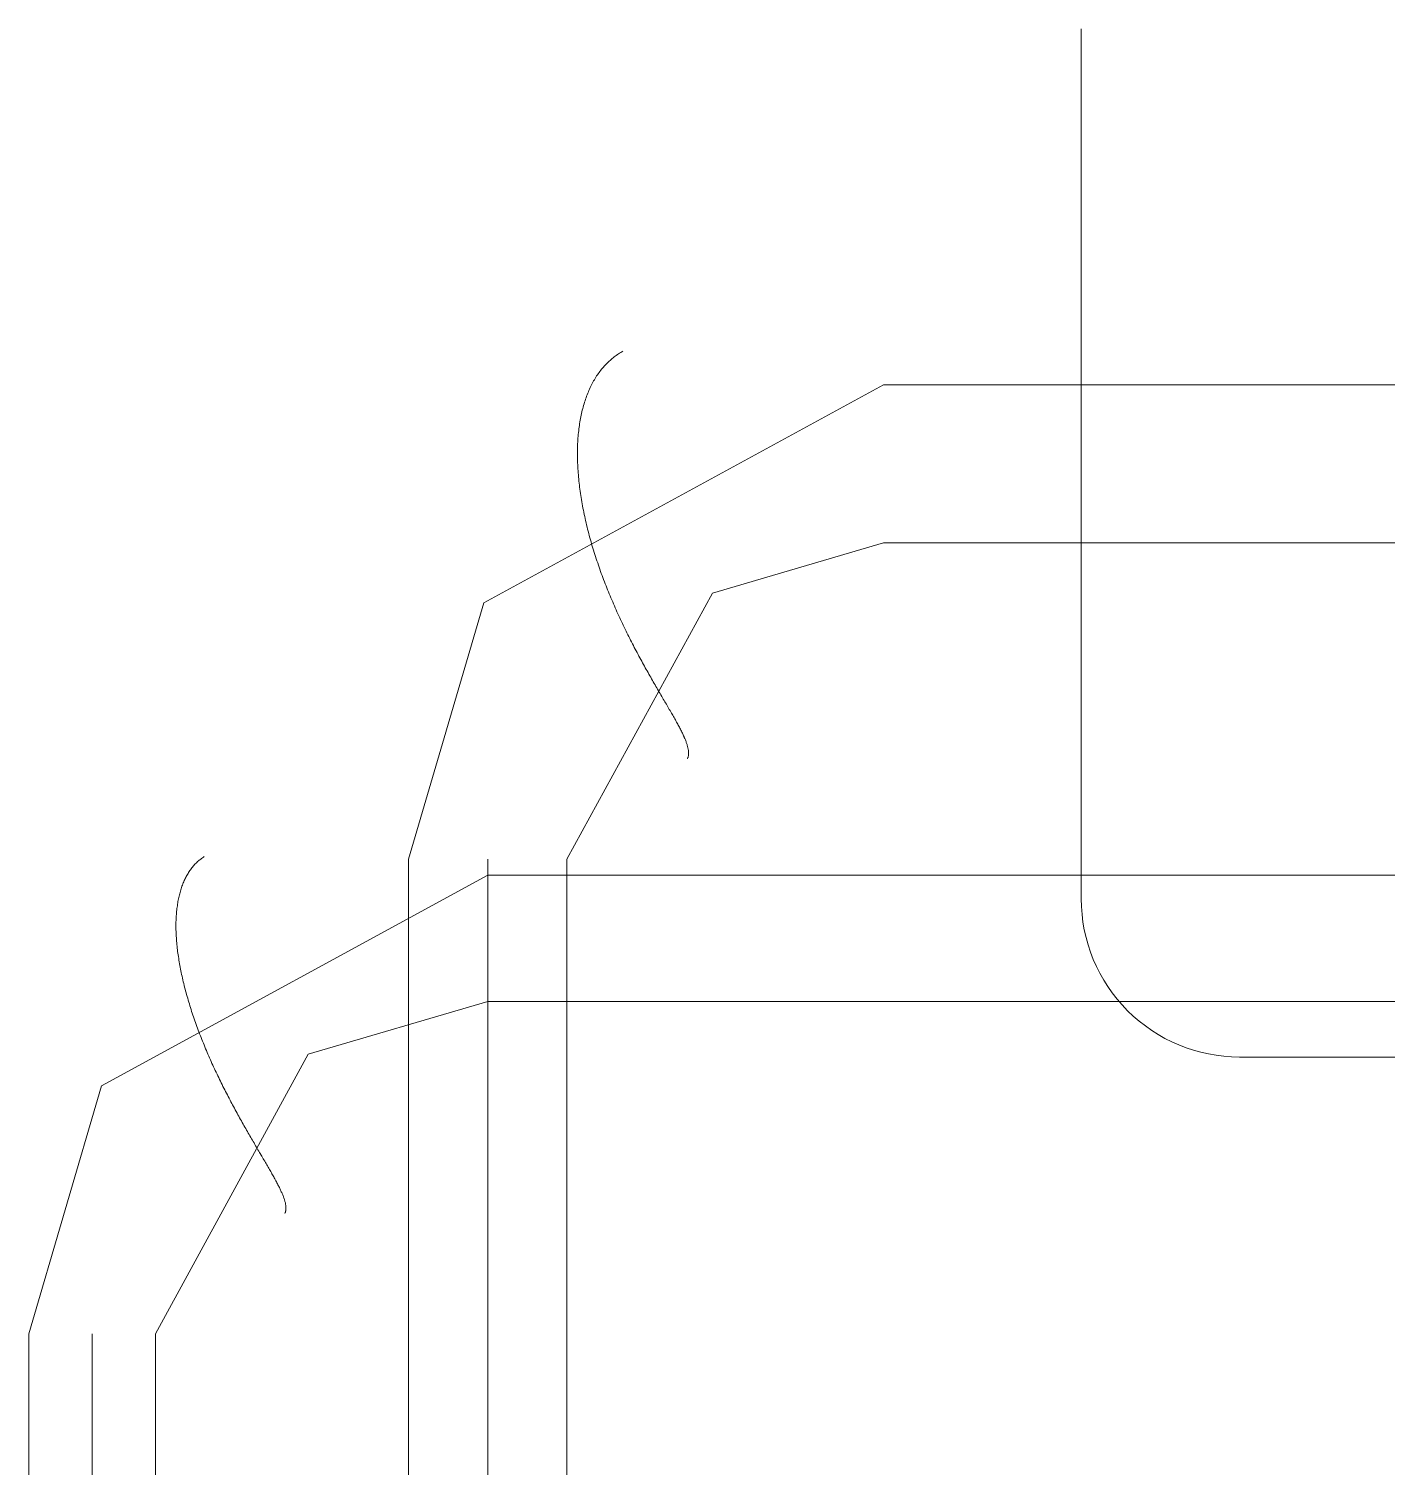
# Model space of a CAD drawing. Header units: millimetres. Extents: x -677815 to 476396, y -125373 to 39000.
# Drawn here: x 132070 to 132241.7, y -361.9 to -180 of the extents above; entities that cross this region are included whole.
import ezdxf

# ---------------------------------------------------------------- set-up
doc = ezdxf.new("R2010")
doc.units = ezdxf.units.MM
doc.layers.add('AM_BOR', color=4, linetype='Continuous', lineweight=25)
doc.layers.add('Xref building Toll$0$P-SANR-FIXT', color=6, linetype='Continuous', lineweight=9)
pattern_1 = [(90, (0, 0), (-406, 2e-14), [])]

# ---------------------------------------------------------------- blocks, each defined once
blk = doc.blocks.new('Xref building Toll$0$FP_322-MASTER GROUND FLOOR')
at = {"layer": 'Xref building Toll$0$P-SANR-FIXT'}
for p, q in [((190, 228), (-110, 228)), ((-110, 212), (32, 212)), ((48, 212), (190, 212))]:
    blk.add_line(p, q, dxfattribs=at)
blk = doc.blocks.new('Xref building Toll$0$FP_324-MASTER GROUND FLOOR')
at = {"layer": 'Xref building Toll$0$P-SANR-FIXT'}
for p, q in [((215.56, 254.56), (215.58, 254.61)), ((215.58, 254.61), (215.6, 254.67)), ((215.6, 254.67), (215.62, 254.72)), ((215.62, 254.72), (215.65, 254.77)), ((215.5, 254.27), (215.51, 254.33)), ((215.5, 254.21), (215.5, 254.27)), ((215.5, 254.14), (215.5, 254.21)), ((215.5, 254.08), (215.5, 254.14)), ((215.5, 254.01), (215.5, 254.08)), ((215.5, 253.94), (215.5, 254.01)), ((215.51, 253.87), (215.5, 253.94)), ((215.51, 254.33), (215.52, 254.39)), ((215.51, 253.8), (215.51, 253.87)), ((215.52, 253.73), (215.51, 253.8)), ((215.52, 254.39), (215.53, 254.45)), ((215.54, 253.65), (215.52, 253.73)), ((215.53, 254.45), (215.55, 254.5)), ((215.55, 253.58), (215.54, 253.65)), ((215.55, 254.5), (215.56, 254.56)), ((215.57, 253.5), (215.55, 253.58)), ((215.58, 253.42), (215.57, 253.5)), ((215.6, 253.34), (215.58, 253.42)), ((215.63, 253.26), (215.6, 253.34)), ((215.65, 253.17), (215.63, 253.26)), ((215.68, 253.09), (215.65, 253.17)), ((215.7, 253), (215.68, 253.09)), ((215.73, 252.91), (215.7, 253)), ((215.76, 252.82), (215.73, 252.91)), ((215.8, 252.73), (215.76, 252.82)), ((215.83, 252.64), (215.8, 252.73)), ((215.87, 252.54), (215.83, 252.64)), ((215.91, 252.44), (215.87, 252.54)), ((215.95, 252.35), (215.91, 252.44)), ((215.99, 252.25), (215.95, 252.35)), ((216.04, 252.14), (215.99, 252.25)), ((216.09, 252.04), (216.04, 252.14)), ((216.13, 251.94), (216.09, 252.04)), ((216.18, 251.83), (216.13, 251.94)), ((216.23, 251.72), (216.18, 251.83)), ((216.29, 251.61), (216.23, 251.72)), ((216.34, 251.5), (216.29, 251.61)), ((216.4, 251.39), (216.34, 251.5)), ((216.46, 251.27), (216.4, 251.39)), ((216.52, 251.16), (216.46, 251.27)), ((216.58, 251.04), (216.52, 251.16)), ((216.64, 250.92), (216.58, 251.04)), ((216.71, 250.8), (216.64, 250.92)), ((216.77, 250.67), (216.71, 250.8)), ((216.84, 250.55), (216.77, 250.67)), ((216.91, 250.42), (216.84, 250.55)), ((216.98, 250.29), (216.91, 250.42)), ((217.05, 250.16), (216.98, 250.29)), ((217.12, 250.03), (217.05, 250.16)), ((217.2, 249.9), (217.12, 250.03)), ((217.27, 249.76), (217.2, 249.9)), ((217.35, 249.63), (217.27, 249.76)), ((217.43, 249.49), (217.35, 249.63)), ((217.51, 249.35), (217.43, 249.49)), ((217.59, 249.21), (217.51, 249.35)), ((217.67, 249.07), (217.59, 249.21)), ((217.76, 248.92), (217.67, 249.07)), ((217.84, 248.77), (217.76, 248.92)), ((217.93, 248.63), (217.84, 248.77)), ((218.02, 248.48), (217.93, 248.63)), ((218.1, 248.33), (218.02, 248.48)), ((218.19, 248.17), (218.1, 248.33)), ((218.28, 248.02), (218.19, 248.17)), ((218.37, 247.86), (218.28, 248.02)), ((218.47, 247.71), (218.37, 247.86)), ((218.56, 247.55), (218.47, 247.71)), ((218.65, 247.39), (218.56, 247.55)), ((218.75, 247.22), (218.65, 247.39)), ((218.85, 247.06), (218.75, 247.22)), ((218.94, 246.89), (218.85, 247.06)), ((219.04, 246.73), (218.94, 246.89)), ((219.14, 246.56), (219.04, 246.73)), ((219.24, 246.39), (219.14, 246.56)), ((219.34, 246.22), (219.24, 246.39)), ((219.44, 246.05), (219.34, 246.22)), ((219.54, 245.87), (219.44, 246.05)), ((219.65, 245.7), (219.54, 245.87)), ((219.75, 245.52), (219.65, 245.7)), ((219.85, 245.34), (219.75, 245.52)), ((219.96, 245.16), (219.85, 245.34)), ((220.06, 244.98), (219.96, 245.16)), ((220.17, 244.79), (220.06, 244.98)), ((220.27, 244.61), (220.17, 244.79)), ((220.38, 244.42), (220.27, 244.61)), ((220.49, 244.24), (220.38, 244.42)), ((220.59, 244.05), (220.49, 244.24)), ((220.7, 243.86), (220.59, 244.05)), ((220.81, 243.67), (220.7, 243.86)), ((220.92, 243.47), (220.81, 243.67)), ((221.03, 243.28), (220.92, 243.47)), ((221.14, 243.08), (221.03, 243.28)), ((221.25, 242.89), (221.14, 243.08)), ((221.36, 242.69), (221.25, 242.89)), ((221.47, 242.49), (221.36, 242.69)), ((221.58, 242.29), (221.47, 242.49)), ((221.69, 242.09), (221.58, 242.29)), ((221.8, 241.89), (221.69, 242.09)), ((221.91, 241.68), (221.8, 241.89)), ((222.02, 241.48), (221.91, 241.68)), ((222.13, 241.27), (222.02, 241.48)), ((222.24, 241.06), (222.13, 241.27)), ((222.35, 240.86), (222.24, 241.06)), ((222.46, 240.65), (222.35, 240.86)), ((222.57, 240.44), (222.46, 240.65)), ((222.69, 240.22), (222.57, 240.44)), ((222.8, 240.01), (222.69, 240.22)), ((222.91, 239.8), (222.8, 240.01)), ((223.02, 239.58), (222.91, 239.8)), ((223.13, 239.37), (223.02, 239.58)), ((223.24, 239.15), (223.13, 239.37)), ((223.35, 238.93), (223.24, 239.15)), ((223.46, 238.71), (223.35, 238.93)), ((223.57, 238.49), (223.46, 238.71)), ((223.68, 238.27), (223.57, 238.49)), ((223.78, 238.05), (223.68, 238.27)), ((223.89, 237.83), (223.78, 238.05)), ((224, 237.61), (223.89, 237.83)), ((224.11, 237.38), (224, 237.61)), ((224.21, 237.16), (224.11, 237.38)), ((224.32, 236.93), (224.21, 237.16)), ((224.43, 236.71), (224.32, 236.93)), ((224.53, 236.48), (224.43, 236.71)), ((224.64, 236.25), (224.53, 236.48)), ((224.74, 236.03), (224.64, 236.25)), ((224.85, 235.8), (224.74, 236.03)), ((224.95, 235.57), (224.85, 235.8)), ((225.05, 235.34), (224.95, 235.57)), ((225.15, 235.11), (225.05, 235.34)), ((225.25, 234.88), (225.15, 235.11)), ((225.36, 234.64), (225.25, 234.88)), ((225.46, 234.41), (225.36, 234.64)), ((225.55, 234.18), (225.46, 234.41)), ((225.65, 233.95), (225.55, 234.18)), ((225.75, 233.71), (225.65, 233.95)), ((225.85, 233.48), (225.75, 233.71)), ((225.94, 233.25), (225.85, 233.48)), ((226.04, 233.01), (225.94, 233.25)), ((226.13, 232.78), (226.04, 233.01)), ((226.22, 232.54), (226.13, 232.78)), ((226.32, 232.31), (226.22, 232.54)), ((226.41, 232.07), (226.32, 232.31)), ((226.5, 231.83), (226.41, 232.07)), ((226.59, 231.6), (226.5, 231.83)), ((226.67, 231.36), (226.59, 231.6)), ((226.76, 231.13), (226.67, 231.36)), ((226.85, 230.89), (226.76, 231.13)), ((226.93, 230.65), (226.85, 230.89)), ((227.02, 230.42), (226.93, 230.65)), ((227.1, 230.18), (227.02, 230.42)), ((227.18, 229.94), (227.1, 230.18)), ((227.26, 229.71), (227.18, 229.94)), ((227.34, 229.47), (227.26, 229.71)), ((227.42, 229.23), (227.34, 229.47)), ((227.49, 229), (227.42, 229.23)), ((227.57, 228.76), (227.49, 229)), ((227.64, 228.53), (227.57, 228.76)), ((227.71, 228.29), (227.64, 228.53)), ((227.79, 228.05), (227.71, 228.29)), ((227.86, 227.82), (227.79, 228.05)), ((227.92, 227.58), (227.86, 227.82)), ((227.99, 227.35), (227.92, 227.58)), ((228.06, 227.11), (227.99, 227.35)), ((228.12, 226.88), (228.06, 227.11)), ((228.19, 226.65), (228.12, 226.88)), ((228.25, 226.41), (228.19, 226.65)), ((228.31, 226.18), (228.25, 226.41)), ((228.37, 225.95), (228.31, 226.18)), ((228.42, 225.72), (228.37, 225.95)), ((228.48, 225.48), (228.42, 225.72)), ((228.53, 225.25), (228.48, 225.48)), ((228.59, 225.02), (228.53, 225.25)), ((228.64, 224.79), (228.59, 225.02)), ((228.69, 224.56), (228.64, 224.79)), ((228.74, 224.33), (228.69, 224.56)), ((228.78, 224.11), (228.74, 224.33)), ((228.83, 223.88), (228.78, 224.11)), ((228.87, 223.65), (228.83, 223.88)), ((228.91, 223.43), (228.87, 223.65)), ((228.95, 223.2), (228.91, 223.43)), ((228.99, 222.98), (228.95, 223.2)), ((229.03, 222.76), (228.99, 222.98)), ((229.06, 222.53), (229.03, 222.76)), ((229.1, 222.31), (229.06, 222.53)), ((229.13, 222.09), (229.1, 222.31)), ((229.16, 221.87), (229.13, 222.09)), ((229.19, 221.65), (229.16, 221.87)), ((229.21, 221.44), (229.19, 221.65)), ((229.24, 221.22), (229.21, 221.44)), ((229.26, 221.01), (229.24, 221.22)), ((229.28, 220.79), (229.26, 221.01)), ((229.3, 220.58), (229.28, 220.79)), ((229.32, 220.37), (229.3, 220.58)), ((229.34, 220.16), (229.32, 220.37)), ((229.35, 219.95), (229.34, 220.16)), ((229.36, 219.74), (229.35, 219.95)), ((229.37, 219.53), (229.36, 219.74)), ((229.38, 219.32), (229.37, 219.53)), ((229.39, 219.12), (229.38, 219.32)), ((229.4, 218.92), (229.39, 219.12)), ((229.4, 218.72), (229.4, 218.92)), ((229.4, 218.51), (229.4, 218.72)), ((229.4, 218.32), (229.4, 218.51)), ((229.4, 218.12), (229.4, 218.32)), ((229.3, 216.41), (229.32, 216.59)), ((229.32, 216.59), (229.33, 216.78)), ((229.33, 216.78), (229.35, 216.97)), ((229.35, 216.97), (229.36, 217.15)), ((229.36, 217.15), (229.37, 217.34)), ((229.37, 217.34), (229.38, 217.53)), ((229.38, 217.53), (229.39, 217.73)), ((229.39, 217.73), (229.4, 217.92)), ((229.4, 217.92), (229.4, 218.12)), ((228.97, 214.51), (229.01, 214.67)), ((229.01, 214.67), (229.05, 214.84)), ((229.05, 214.84), (229.08, 215)), ((229.08, 215), (229.12, 215.17)), ((229.12, 215.17), (229.15, 215.35)), ((229.15, 215.35), (229.18, 215.52)), ((229.18, 215.52), (229.21, 215.69)), ((229.21, 215.69), (229.23, 215.87)), ((229.23, 215.87), (229.26, 216.05)), ((229.26, 216.05), (229.28, 216.23)), ((229.28, 216.23), (229.3, 216.41)), ((228.36, 212.7), (228.42, 212.84)), ((228.42, 212.84), (228.48, 212.98)), ((228.48, 212.98), (228.54, 213.12)), ((228.54, 213.12), (228.59, 213.27)), ((228.59, 213.27), (228.65, 213.42)), ((228.65, 213.42), (228.7, 213.57)), ((228.7, 213.57), (228.75, 213.72)), ((228.75, 213.72), (228.8, 213.87)), ((228.8, 213.87), (228.84, 214.03)), ((228.84, 214.03), (228.89, 214.19)), ((228.89, 214.19), (228.93, 214.35)), ((228.93, 214.35), (228.97, 214.51)), ((227.23, 210.88), (227.32, 210.99)), ((227.32, 210.99), (227.4, 211.09)), ((227.4, 211.09), (227.49, 211.2)), ((227.49, 211.2), (227.57, 211.32)), ((227.57, 211.32), (227.65, 211.43)), ((227.65, 211.43), (227.73, 211.55)), ((227.73, 211.55), (227.81, 211.67)), ((227.81, 211.67), (227.88, 211.79)), ((227.88, 211.79), (227.95, 211.91)), ((227.95, 211.91), (228.03, 212.04)), ((228.03, 212.04), (228.1, 212.17)), ((228.1, 212.17), (228.16, 212.3)), ((228.16, 212.3), (228.23, 212.43)), ((228.23, 212.43), (228.3, 212.56)), ((228.3, 212.56), (228.36, 212.7)), ((225.83, 209.67), (225.94, 209.74)), ((225.94, 209.74), (226.05, 209.81)), ((226.05, 209.81), (226.16, 209.89)), ((226.16, 209.89), (226.26, 209.97)), ((226.26, 209.97), (226.37, 210.05)), ((226.37, 210.05), (226.47, 210.13)), ((226.47, 210.13), (226.57, 210.21)), ((226.57, 210.21), (226.67, 210.3)), ((226.67, 210.3), (226.77, 210.39)), ((226.77, 210.39), (226.86, 210.49)), ((226.86, 210.49), (226.96, 210.58)), ((226.96, 210.58), (227.05, 210.68)), ((227.05, 210.68), (227.14, 210.78)), ((227.14, 210.78), (227.23, 210.88))]:
    blk.add_line(p, q, dxfattribs=at)
blk = doc.blocks.new('Xref building Toll$0$FP_323-MASTER GROUND FLOOR')
at = {"layer": 'Xref building Toll$0$P-SANR-FIXT', "flags": 128}
for points in [[(232, 270), (212.69, 234.66), (190, 228)], [(190, 212), (238.81, 238.66), (248, 270)]]:
    blk.add_lwpolyline(points, dxfattribs=at)
at = {"layer": 'Xref building Toll$0$P-SANR-FIXT'}
blk.add_blockref('Xref building Toll$0$FP_324-MASTER GROUND FLOOR', (0, 0), dxfattribs=at)
blk = doc.blocks.new('Xref building Toll$0$FP_326-MASTER GROUND FLOOR')
at = {"layer": 'Xref building Toll$0$P-SANR-FIXT'}
blk.add_line((240, 270), (240, 440), dxfattribs=at)
blk = doc.blocks.new('Xref building Toll$0$FP_325-MASTER GROUND FLOOR')
at = {"layer": 'Xref building Toll$0$P-SANR-FIXT'}
for p, q in [((232, 440), (232, 270)), ((248, 270), (248, 440))]:
    blk.add_line(p, q, dxfattribs=at)
blk.add_blockref('Xref building Toll$0$FP_326-MASTER GROUND FLOOR', (0, 0), dxfattribs=at)
blk = doc.blocks.new('Xref building Toll$0$FP_332-MASTER GROUND FLOOR')
at = {"layer": 'Xref building Toll$0$P-SANR-FIXT'}
blk.add_line((190, 210), (190, 310), dxfattribs=at)
blk = doc.blocks.new('Xref building Toll$0$FP_331-MASTER GROUND FLOOR')
at = {"layer": 'Xref building Toll$0$P-SANR-FIXT'}
for p, q in [((180, 310), (180, 210)), ((200, 210), (200, 310))]:
    blk.add_line(p, q, dxfattribs=at)
blk.add_blockref('Xref building Toll$0$FP_332-MASTER GROUND FLOOR', (0, 0), dxfattribs=at)
blk = doc.blocks.new('Xref building Toll$0$FP_334-MASTER GROUND FLOOR')
at = {"layer": 'Xref building Toll$0$P-SANR-FIXT'}
for p, q in [((164.62, 196.66), (164.63, 196.73)), ((164.62, 196.59), (164.62, 196.66)), ((164.62, 196.51), (164.62, 196.59)), ((164.63, 196.44), (164.62, 196.51)), ((164.63, 196.8), (164.64, 196.87)), ((164.63, 196.73), (164.63, 196.8)), ((164.63, 196.36), (164.63, 196.44)), ((164.64, 196.87), (164.65, 196.94)), ((164.65, 196.94), (164.67, 197)), ((164.67, 197), (164.68, 197.07)), ((164.68, 197.07), (164.7, 197.13)), ((164.7, 197.13), (164.72, 197.19)), ((164.72, 197.19), (164.74, 197.25)), ((164.74, 197.25), (164.77, 197.31)), ((164.64, 196.28), (164.63, 196.36)), ((164.65, 196.2), (164.64, 196.28)), ((164.66, 196.12), (164.65, 196.2)), ((164.68, 196.04), (164.66, 196.12)), ((164.7, 195.96), (164.68, 196.04)), ((164.71, 195.87), (164.7, 195.96)), ((164.74, 195.78), (164.71, 195.87)), ((164.76, 195.69), (164.74, 195.78)), ((164.78, 195.6), (164.76, 195.69)), ((164.81, 195.51), (164.78, 195.6)), ((164.84, 195.42), (164.81, 195.51)), ((164.87, 195.32), (164.84, 195.42)), ((164.91, 195.22), (164.87, 195.32)), ((164.94, 195.12), (164.91, 195.22)), ((164.98, 195.02), (164.94, 195.12)), ((165.02, 194.92), (164.98, 195.02)), ((165.07, 194.82), (165.02, 194.92)), ((165.11, 194.71), (165.07, 194.82)), ((165.16, 194.6), (165.11, 194.71)), ((165.2, 194.5), (165.16, 194.6)), ((165.25, 194.38), (165.2, 194.5)), ((165.31, 194.27), (165.25, 194.38)), ((165.36, 194.16), (165.31, 194.27)), ((165.41, 194.04), (165.36, 194.16)), ((165.47, 193.92), (165.41, 194.04)), ((165.53, 193.81), (165.47, 193.92)), ((165.59, 193.68), (165.53, 193.81)), ((165.65, 193.56), (165.59, 193.68)), ((165.72, 193.44), (165.65, 193.56)), ((165.79, 193.31), (165.72, 193.44)), ((165.85, 193.18), (165.79, 193.31)), ((165.92, 193.05), (165.85, 193.18)), ((165.99, 192.92), (165.92, 193.05)), ((166.07, 192.79), (165.99, 192.92)), ((166.14, 192.65), (166.07, 192.79)), ((166.22, 192.51), (166.14, 192.65)), ((166.29, 192.38), (166.22, 192.51)), ((166.37, 192.24), (166.29, 192.38)), ((166.45, 192.09), (166.37, 192.24)), ((166.54, 191.95), (166.45, 192.09)), ((166.62, 191.8), (166.54, 191.95)), ((166.7, 191.65), (166.62, 191.8)), ((166.79, 191.51), (166.7, 191.65)), ((166.88, 191.35), (166.79, 191.51)), ((166.97, 191.2), (166.88, 191.35)), ((167.06, 191.05), (166.97, 191.2)), ((167.15, 190.89), (167.06, 191.05)), ((167.24, 190.73), (167.15, 190.89)), ((167.33, 190.57), (167.24, 190.73)), ((167.43, 190.41), (167.33, 190.57)), ((167.52, 190.24), (167.43, 190.41)), ((167.62, 190.08), (167.52, 190.24)), ((167.72, 189.91), (167.62, 190.08)), ((167.82, 189.74), (167.72, 189.91)), ((167.92, 189.57), (167.82, 189.74)), ((168.02, 189.4), (167.92, 189.57)), ((168.12, 189.22), (168.02, 189.4)), ((168.22, 189.05), (168.12, 189.22)), ((168.33, 188.87), (168.22, 189.05)), ((168.43, 188.69), (168.33, 188.87)), ((168.54, 188.51), (168.43, 188.69)), ((168.65, 188.32), (168.54, 188.51)), ((168.75, 188.14), (168.65, 188.32)), ((168.86, 187.95), (168.75, 188.14)), ((168.97, 187.76), (168.86, 187.95)), ((169.08, 187.57), (168.97, 187.76)), ((169.19, 187.38), (169.08, 187.57)), ((169.3, 187.19), (169.19, 187.38)), ((169.41, 186.99), (169.3, 187.19)), ((169.52, 186.79), (169.41, 186.99)), ((169.63, 186.6), (169.52, 186.79)), ((169.75, 186.4), (169.63, 186.6)), ((169.86, 186.19), (169.75, 186.4)), ((169.98, 185.99), (169.86, 186.19)), ((170.09, 185.79), (169.98, 185.99)), ((170.2, 185.58), (170.09, 185.79)), ((170.32, 185.37), (170.2, 185.58)), ((170.43, 185.16), (170.32, 185.37)), ((170.55, 184.95), (170.43, 185.16)), ((170.67, 184.74), (170.55, 184.95)), ((170.78, 184.52), (170.67, 184.74)), ((170.9, 184.31), (170.78, 184.52)), ((171.01, 184.09), (170.9, 184.31)), ((171.13, 183.87), (171.01, 184.09)), ((171.25, 183.65), (171.13, 183.87)), ((171.36, 183.43), (171.25, 183.65)), ((171.48, 183.21), (171.36, 183.43)), ((171.6, 182.98), (171.48, 183.21)), ((171.71, 182.76), (171.6, 182.98)), ((171.83, 182.53), (171.71, 182.76)), ((171.95, 182.3), (171.83, 182.53)), ((172.06, 182.07), (171.95, 182.3)), ((172.18, 181.84), (172.06, 182.07)), ((172.3, 181.61), (172.18, 181.84)), ((172.41, 181.37), (172.3, 181.61)), ((172.53, 181.14), (172.41, 181.37)), ((172.64, 180.9), (172.53, 181.14)), ((172.76, 180.66), (172.64, 180.9)), ((172.87, 180.42), (172.76, 180.66)), ((172.99, 180.18), (172.87, 180.42)), ((173.1, 179.94), (172.99, 180.18)), ((173.22, 179.7), (173.1, 179.94)), ((173.33, 179.46), (173.22, 179.7)), ((173.44, 179.21), (173.33, 179.46)), ((173.55, 178.97), (173.44, 179.21)), ((173.67, 178.72), (173.55, 178.97)), ((173.78, 178.47), (173.67, 178.72)), ((173.89, 178.22), (173.78, 178.47)), ((174, 177.97), (173.89, 178.22)), ((174.11, 177.72), (174, 177.97)), ((174.21, 177.47), (174.11, 177.72)), ((174.32, 177.22), (174.21, 177.47)), ((174.43, 176.96), (174.32, 177.22)), ((174.54, 176.71), (174.43, 176.96)), ((174.64, 176.45), (174.54, 176.71)), ((174.75, 176.2), (174.64, 176.45)), ((174.85, 175.94), (174.75, 176.2)), ((174.95, 175.68), (174.85, 175.94)), ((175.05, 175.42), (174.95, 175.68)), ((175.16, 175.16), (175.05, 175.42)), ((175.26, 174.91), (175.16, 175.16)), ((175.36, 174.64), (175.26, 174.91)), ((175.45, 174.38), (175.36, 174.64)), ((175.55, 174.12), (175.45, 174.38)), ((175.65, 173.86), (175.55, 174.12)), ((175.74, 173.6), (175.65, 173.86)), ((175.84, 173.33), (175.74, 173.6)), ((175.93, 173.07), (175.84, 173.33)), ((176.02, 172.8), (175.93, 173.07)), ((176.11, 172.54), (176.02, 172.8)), ((176.2, 172.27), (176.11, 172.54)), ((176.29, 172.01), (176.2, 172.27)), ((176.37, 171.74), (176.29, 172.01)), ((176.46, 171.48), (176.37, 171.74)), ((176.54, 171.21), (176.46, 171.48)), ((176.63, 170.94), (176.54, 171.21)), ((176.71, 170.68), (176.63, 170.94)), ((176.79, 170.41), (176.71, 170.68)), ((176.87, 170.14), (176.79, 170.41)), ((176.94, 169.87), (176.87, 170.14)), ((177.02, 169.61), (176.94, 169.87)), ((177.09, 169.34), (177.02, 169.61)), ((177.17, 169.07), (177.09, 169.34)), ((177.24, 168.8), (177.17, 169.07)), ((177.31, 168.53), (177.24, 168.8)), ((177.38, 168.27), (177.31, 168.53)), ((177.44, 168), (177.38, 168.27)), ((177.51, 167.73), (177.44, 168)), ((177.57, 167.46), (177.51, 167.73)), ((177.63, 167.19), (177.57, 167.46)), ((177.69, 166.93), (177.63, 167.19)), ((177.75, 166.66), (177.69, 166.93)), ((177.81, 166.39), (177.75, 166.66)), ((177.86, 166.13), (177.81, 166.39)), ((177.92, 165.86), (177.86, 166.13)), ((177.97, 165.59), (177.92, 165.86)), ((178.02, 165.33), (177.97, 165.59)), ((178.07, 165.06), (178.02, 165.33)), ((178.11, 164.8), (178.07, 165.06)), ((178.16, 164.53), (178.11, 164.8)), ((178.2, 164.27), (178.16, 164.53)), ((178.24, 164.01), (178.2, 164.27)), ((178.28, 163.75), (178.24, 164.01)), ((178.32, 163.48), (178.28, 163.75)), ((178.36, 163.22), (178.32, 163.48)), ((178.39, 162.96), (178.36, 163.22)), ((178.42, 162.7), (178.39, 162.96)), ((178.45, 162.44), (178.42, 162.7)), ((178.48, 162.18), (178.45, 162.44)), ((178.51, 161.92), (178.48, 162.18)), ((178.53, 161.67), (178.51, 161.92)), ((178.55, 161.41), (178.53, 161.67)), ((178.57, 161.16), (178.55, 161.41)), ((178.59, 160.9), (178.57, 161.16)), ((178.61, 160.65), (178.59, 160.9)), ((178.62, 160.4), (178.61, 160.65)), ((178.63, 160.14), (178.62, 160.4)), ((178.65, 159.89), (178.63, 160.14)), ((178.65, 159.65), (178.65, 159.89)), ((178.66, 159.4), (178.65, 159.65)), ((178.66, 159.15), (178.66, 159.4)), ((178.67, 158.9), (178.66, 159.15)), ((178.66, 158.17), (178.67, 158.42)), ((178.67, 158.66), (178.67, 158.9)), ((178.67, 158.42), (178.67, 158.66)), ((178.56, 156.29), (178.58, 156.52)), ((178.58, 156.52), (178.6, 156.75)), ((178.6, 156.75), (178.61, 156.98)), ((178.61, 156.98), (178.63, 157.22)), ((178.63, 157.22), (178.64, 157.46)), ((178.64, 157.46), (178.65, 157.69)), ((178.65, 157.69), (178.66, 157.93)), ((178.66, 157.93), (178.66, 158.17)), ((178.32, 154.5), (178.36, 154.71)), ((178.36, 154.71), (178.39, 154.93)), ((178.39, 154.93), (178.42, 155.15)), ((178.42, 155.15), (178.45, 155.38)), ((178.45, 155.38), (178.48, 155.6)), ((178.48, 155.6), (178.51, 155.83)), ((178.51, 155.83), (178.53, 156.06)), ((178.53, 156.06), (178.56, 156.29)), ((177.89, 152.62), (177.95, 152.82)), ((177.95, 152.82), (178, 153.02)), ((178, 153.02), (178.05, 153.23)), ((178.05, 153.23), (178.1, 153.43)), ((178.1, 153.43), (178.15, 153.64)), ((178.15, 153.64), (178.19, 153.85)), ((178.19, 153.85), (178.24, 154.07)), ((178.24, 154.07), (178.28, 154.28)), ((178.28, 154.28), (178.32, 154.5)), ((177.29, 150.9), (177.37, 151.09)), ((177.37, 151.09), (177.44, 151.27)), ((177.44, 151.27), (177.51, 151.46)), ((177.51, 151.46), (177.58, 151.64)), ((177.58, 151.64), (177.65, 151.84)), ((177.65, 151.84), (177.71, 152.03)), ((177.71, 152.03), (177.77, 152.22)), ((177.77, 152.22), (177.83, 152.42)), ((177.83, 152.42), (177.89, 152.62)), ((176.34, 149.06), (176.44, 149.21)), ((176.44, 149.21), (176.53, 149.37)), ((176.53, 149.37), (176.63, 149.53)), ((176.63, 149.53), (176.72, 149.7)), ((176.72, 149.7), (176.81, 149.86)), ((176.81, 149.86), (176.89, 150.03)), ((176.89, 150.03), (176.98, 150.2)), ((176.98, 150.2), (177.06, 150.37)), ((177.06, 150.37), (177.14, 150.55)), ((177.14, 150.55), (177.22, 150.72)), ((177.22, 150.72), (177.29, 150.9)), ((174.92, 147.27), (175.04, 147.39)), ((175.04, 147.39), (175.16, 147.51)), ((175.16, 147.51), (175.28, 147.64)), ((175.28, 147.64), (175.39, 147.77)), ((175.39, 147.77), (175.5, 147.9)), ((175.5, 147.9), (175.62, 148.04)), ((175.62, 148.04), (175.73, 148.18)), ((175.73, 148.18), (175.83, 148.32)), ((175.83, 148.32), (175.94, 148.46)), ((175.94, 148.46), (176.04, 148.61)), ((176.04, 148.61), (176.15, 148.75)), ((176.15, 148.75), (176.25, 148.9)), ((176.25, 148.9), (176.34, 149.06)), ((172.91, 145.77), (173.06, 145.85)), ((173.06, 145.85), (173.2, 145.93)), ((173.2, 145.93), (173.34, 146.02)), ((173.34, 146.02), (173.48, 146.11)), ((173.48, 146.11), (173.62, 146.2)), ((173.62, 146.2), (173.76, 146.29)), ((173.76, 146.29), (173.9, 146.39)), ((173.9, 146.39), (174.03, 146.49)), ((174.03, 146.49), (174.16, 146.59)), ((174.16, 146.59), (174.29, 146.7)), ((174.29, 146.7), (174.42, 146.81)), ((174.42, 146.81), (174.55, 146.92)), ((174.55, 146.92), (174.67, 147.03)), ((174.67, 147.03), (174.8, 147.15)), ((174.8, 147.15), (174.92, 147.27))]:
    blk.add_line(p, q, dxfattribs=at)
blk = doc.blocks.new('Xref building Toll$0$FP_333-MASTER GROUND FLOOR')
at = {"layer": 'Xref building Toll$0$P-SANR-FIXT', "flags": 128}
for points in [[(180, 210), (161.61, 176.34), (140, 170)], [(140, 150), (190.49, 177.58), (200, 210)]]:
    blk.add_lwpolyline(points, dxfattribs=at)
at = {"layer": 'Xref building Toll$0$P-SANR-FIXT'}
blk.add_blockref('Xref building Toll$0$FP_334-MASTER GROUND FLOOR', (0, 0), dxfattribs=at)
blk = doc.blocks.new('Xref building Toll$0$FP_335-MASTER GROUND FLOOR')
at = {"layer": 'Xref building Toll$0$P-SANR-FIXT'}
for p, q in [((22.68, 170), (-60, 170)), ((140, 170), (57.32, 170)), ((-60, 150), (22.68, 150)), ((57.32, 150), (140, 150))]:
    blk.add_line(p, q, dxfattribs=at)
blk = doc.blocks.new('Xref building Toll$0$Safety_Shower_amp_Eye_Wash_6042 - Existing-1652982-MASTER GROUND FLOOR')
at = {"layer": 'Xref building Toll$0$P-SANR-FIXT'}
h = blk.add_hatch(dxfattribs=at)
h.set_pattern_fill('FP_312', color=256, style=0, pattern_type=2)
h.set_pattern_definition(pattern_1)
edge = h.paths.add_edge_path(flags=0)
edge.add_arc((40, 460), 166.25, 180, 360)
edge.add_arc((40, 460), 166.25, 360, 540)
edge = h.paths.add_edge_path(flags=0)
edge.add_arc((40, 460), 175, 180, 360)
edge.add_arc((40, 460), 175, 360, 540)
h = blk.add_hatch(dxfattribs=at)
h.set_pattern_fill('FP_312', color=256, style=0, pattern_type=2)
h.set_pattern_definition(pattern_1)
edge = h.paths.add_edge_path(flags=0)
edge.add_arc((95, 215), 20, 0, 90, ccw=False)
edge.add_line((115, 215), (115, 105))
edge.add_arc((95, 105), 20, 270, 360, ccw=False)
edge.add_line((95, 85), (-15, 85))
edge.add_arc((-15, 105), 20, 180, 270, ccw=False)
edge.add_line((-35, 105), (-35, 215))
edge.add_arc((-15, 215), 20, 90, 180, ccw=False)
edge.add_line((-15, 235), (95, 235))
for p, q in [((95, 235), (-15, 235)), ((-15, 235), (95, 235)), ((115, 105), (115, 215)), ((115, 215), (115, 105))]:
    blk.add_line(p, q, dxfattribs=at)
for centre, radius, start, end in [((40, 460), 175, 180, 360), ((40, 460), 175, 180, 0), ((95, 215), 20, 360, 90), ((95, 215), 20, 360, 90)]:
    blk.add_arc(centre, radius, start, end, dxfattribs=at)
for name in ['Xref building Toll$0$FP_325-MASTER GROUND FLOOR', 'Xref building Toll$0$FP_331-MASTER GROUND FLOOR', 'Xref building Toll$0$FP_323-MASTER GROUND FLOOR', 'Xref building Toll$0$FP_322-MASTER GROUND FLOOR', 'Xref building Toll$0$FP_333-MASTER GROUND FLOOR', 'Xref building Toll$0$FP_335-MASTER GROUND FLOOR']:
    blk.add_blockref(name, (0, 0), dxfattribs=at)
blk = doc.blocks.new('Xref building Toll$0$building block 28092016')
at = {"layer": 'Xref building Toll$0$P-SANR-FIXT', "rotation": 180}
blk.add_blockref('Xref building Toll$0$Safety_Shower_amp_Eye_Wash_6042 - Existing-1652982-MASTER GROUND FLOOR', (854867.64, -671574.46), dxfattribs=at)
blk = doc.blocks.new('Xref building Toll')
blk.add_blockref('Xref building Toll$0$building block 28092016', (-722549.64, 671499.46))

msp = doc.modelspace()

# ---------------------------------------------------------------- block references
at = {"layer": 'AM_BOR'}
msp.add_blockref('Xref building Toll', (0, 0), dxfattribs=at)

doc.saveas('drawing.dxf')
